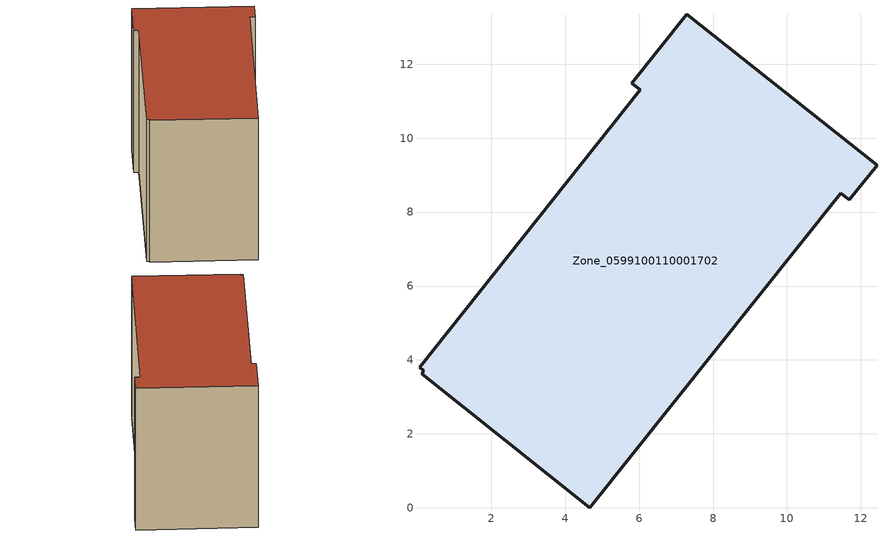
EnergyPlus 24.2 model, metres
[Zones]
Zone_0599100110001702
 floor ground (C_G): 11.69,8.33 11.46,8.51 4.67,0 0.12,3.63 0.18,3.71 0.06,3.8 6.03,11.31 5.81,11.49 7.3,13.35 12.43,9.27 z0.48
 wall outside (C_F): 11.46,8.51 11.69,8.33 12.43,9.27 7.3,13.35 5.81,11.49 6.03,11.31 0.06,3.8 0.18,3.71 0.12,3.63 4.67,0 11.46,8.51 z0.48:9.21
 roof outside (C_R): 0.06,3.8 0.18,3.71 0.12,3.63 4.67,0 11.46,8.51 11.69,8.33 12.43,9.27 7.3,13.35 5.81,11.49 6.03,11.31 z9.21
[BUILDING]
Pand.0599100110001702: North Axis=0; Terrain=City; Loads Convergence Tolerance Value=0.04; Temperature Convergence Tolerance Value=0.4; Solar Distribution=FullExterior; Maximum Number of Warmup Days=25; Minimum Number of Warmup Days=1
[Site:Location]
Rotterdam.The.Hague.AP_ZH_NLD Design_Conditions: Latitude=51.96; Longitude=4.45; Time Zone=1; Elevation=-4.5
[SITE:GROUNDTEMPERATURE:BUILDINGSURFACE]
18, 18, 18, 18, 18, 18, 18, 18, 18, 18, 18, 18
[MATERIAL] Thermal Absorptance=0.9; Solar Absorptance=0.7; Visible Absorptance=0.7
Name | Roughness | Thickness | Conductivity | Density | Specific Heat
G.TI.2015-2018 | MediumSmooth | 0.15 | 0.0428571 | 540 | 1210
F.TI.2015-2018 | Rough | 0.3 | 0.0666667 | 1920 | 840
R.TI.2015-2018 | MediumRough | 0.2 | 0.0333333 | 1500 | 1000
[CONSTRUCTION]
C_G: G.TI.2015-2018
C_F: F.TI.2015-2018
C_R: R.TI.2015-2018
[ZONE]
Zone_0599100110001702: Type=1; Multiplier=1; Ceiling Height=Autocalculate; Volume=Autocalculate; Floor Area=autocalculate; Part of Total Floor Area=Yes
[ZONEINFILTRATION:DESIGNFLOWRATE]
Infil_Zone_0599100110001702: Zone or ZoneList or Space or SpaceList=Zone_0599100110001702; Schedule=AlwaysOn; Design Flow Rate Calculation Method=Flow/Area; Flow Rate per Floor Area=0.0015; Constant Term Coefficient=1; Temperature Term Coefficient=0; Velocity Term Coefficient=0; Velocity Squared Term Coefficient=0
[HVACTEMPLATE:ZONE:IDEALLOADSAIRSYSTEM]
Zone_0599100110001702: Maximum Heating Supply Air Temperature=50; Minimum Cooling Supply Air Temperature=13; Maximum Heating Supply Air Humidity Ratio=0.0156; Minimum Cooling Supply Air Humidity Ratio=0.0077; Heating Limit=NoLimit; Cooling Limit=NoLimit; Dehumidification Control Type=ConstantSensibleHeatRatio; Cooling Sensible Heat Ratio=0.7; Dehumidification Setpoint=60; Humidification Control Type=None; Humidification Setpoint=30; Outdoor Air Method=None; Outdoor Air Flow Rate per Person=0.00944; Outdoor Air Flow Rate per Zone Floor Area=0; Outdoor Air Flow Rate per Zone=0; Demand Controlled Ventilation Type=None; Outdoor Air Economizer Type=NoEconomizer; Heat Recovery Type=None; Sensible Heat Recovery Effectiveness=0.7; Latent Heat Recovery Effectiveness=0.65
[ZONECONTROL:THERMOSTAT]
ThermostatControl_Zone_0599100110001702: Zone or ZoneList=Zone_0599100110001702; Control Type Schedule=DualSetpointControlType; Control 1=Thermostat_Zone_0599100110001702; Temperature Difference Between Cutout And Setpoint=0
[THERMOSTATSETPOINT:DUALSETPOINT]
Thermostat_Zone_0599100110001702: Heating Setpoint Temperature Schedule=HeatingSetpoint_Zone_0599100110001702; Cooling Setpoint Temperature Schedule=CoolingSetpoint_Zone_0599100110001702
[SCHEDULE:COMPACT]
HeatingSetpoint_Zone_0599100110001702: Through: 12/31, For: AllDays, Until: 24:00, 21
CoolingSetpoint_Zone_0599100110001702: Through: 12/31, For: AllDays, Until: 24:00, 24
DualSetpointControlType: Through: 12/31, For: AllDays, Until: 24:00, 4
AlwaysOn: Through: 12/31, For: AllDays, Until: 24:00, 1
